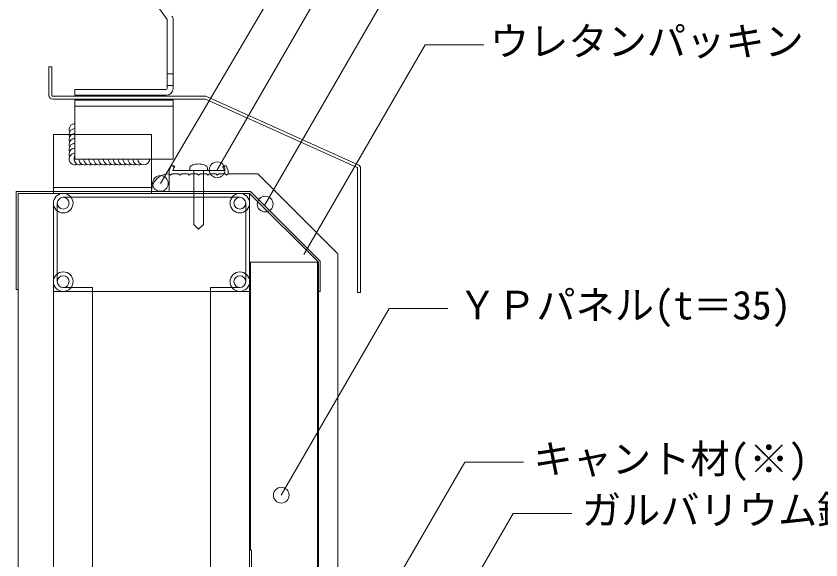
# Model space of a CAD drawing. Units: millimetres, scale not verified. Extents: x -1380 to 1380, y -955 to 955.
# Drawn here: x -583.1 to -173, y -25.5 to 251.8 of the extents above; entities that cross this region are included whole.
import ezdxf
from ezdxf.enums import TextEntityAlignment as Align

# ---------------------------------------------------------------- set-up
doc = ezdxf.new("R2010")
doc.units = ezdxf.units.MM
doc.header["$LTSCALE"] = 3
for name, color, linetype, lineweight in [('0-3_BOUSUI', 1, 'Continuous', 18), ('0-4_MOJI', 7, 'Continuous', 18), ('0-5_KANAMONO_SCREW', 4, 'Continuous', 18), ('0-6_dannnetu', 6, 'Continuous', 18), ('0-7_KANAMONO', 5, 'Continuous', 18), ('0-9_doubuti', 5, 'Continuous', 18), ('0-A_bo-do', 3, 'Continuous', 18), ('0-C_zatu', 6, 'Continuous', 18)]:
    doc.layers.add(name, color=color, linetype=linetype, lineweight=lineweight)
doc.styles.add('ＭＳ ゴシック', font='')
doc.styles.get('ＭＳ ゴシック').set_extended_font_data('MS Gothic')

msp = doc.modelspace()

# ---------------------------------------------------------------- linework, layer by layer
at = {"layer": '0-3_BOUSUI'}
msp.add_line((-505.073, 162.375), (-505.073, 171.375), dxfattribs=at)
msp.add_lwpolyline([(899.735, -75.625), (-375.331, -75.625), (-419.073, -31.883), (-419.073, 130.517), (-459.931, 171.375), (-475.073, 171.375)], dxfattribs=at)
msp.add_arc((-505.073, 162.375), 9, 90, 180, dxfattribs=at)
at = {"layer": '0-4_MOJI'}
for points in [[(-380.389, 335.126), (-410.389, 335.126), (-509.548, 166.427)], [(-382.649, 291.139), (-412.649, 291.139), (-480.636, 173.383)], [(-363.666, 264.173), (-393.666, 264.173), (-456.545, 155.262)], [(-344.682, 237.206), (-374.682, 237.206), (-436.498, 130.138)], [(-363.018, 102.681), (-393.018, 102.681), (-447.987, 7.472)], [(-324.49, 24.251), (-354.49, 24.251), (-409.459, -70.958)], [(-299.851, -1.868), (-329.851, -1.868), (-397.837, -119.625)]]:
    msp.add_lwpolyline(points, dxfattribs=at)
for centre in [(-480.636, 173.383), (-509.548, 166.427), (-456.165, 155.92), (-456.165, 155.92), (-447.987, 7.472), (-447.987, 7.472)]:
    msp.add_circle(centre, 4, dxfattribs=at)
at = {"layer": '0-5_KANAMONO_SCREW'}
for p, q in [((-491.612, 176.254), (-490.855, 176.344)), ((-490.855, 176.344), (-490.073, 176.375)), ((-490.073, 176.375), (-489.292, 176.344)), ((-489.292, 176.344), (-488.534, 176.254)), ((-494.573, 174.375), (-494.505, 174.722)), ((-494.573, 174.375), (-494.573, 173.075)), ((-485.573, 173.075), (-494.573, 173.075)), ((-494.505, 174.722), (-494.302, 175.059)), ((-494.302, 175.059), (-493.97, 175.375)), ((-493.97, 175.375), (-493.52, 175.661)), ((-493.52, 175.661), (-492.966, 175.907)), ((-492.966, 175.907), (-492.323, 176.107)), ((-492.573, 173.075), (-492.573, 145.575)), ((-492.323, 176.107), (-491.612, 176.254)), ((-488.534, 176.254), (-487.823, 176.107)), ((-487.823, 176.107), (-487.181, 175.907)), ((-487.573, 173.075), (-487.573, 145.575)), ((-487.181, 175.907), (-486.626, 175.661)), ((-486.626, 175.661), (-486.176, 175.375)), ((-486.176, 175.375), (-485.844, 175.059)), ((-485.844, 175.059), (-485.641, 174.722)), ((-485.641, 174.722), (-485.573, 174.375)), ((-485.573, 174.375), (-485.573, 173.075)), ((-490.073, 143.075), (-492.573, 145.575)), ((-490.073, 143.075), (-487.573, 145.575))]:
    msp.add_line(p, q, dxfattribs=at)
at = {"layer": '0-6_dannnetu'}
for p, q in [((-464.073, -20.625), (-464.073, 126.375)), ((-463.723, -20.625), (-463.723, 126.375)), ((-429.573, -85.625), (-429.573, 126.375)), ((-429.073, -85.625), (-429.073, 126.375))]:
    msp.add_line(p, q, dxfattribs=at)
msp.add_lwpolyline([(-429.073, 126.375), (-464.073, 126.375), (-464.073, 161.375)], close=True, dxfattribs=at)
at = {"layer": '0-7_KANAMONO'}
msp.add_line((-499.573, 170.575), (-500.323, 171.375), dxfattribs=at)
for points in [[(-504.323, 170.575), (-505.073, 171.375), (-505.073, 173.075), (-504.073, 175.375), (-502.677, 175.375)], [(-477.469, 175.375), (-476.073, 175.375), (-475.073, 173.075), (-475.073, 171.375), (-475.823, 170.575), (-476.573, 171.375), (-479.823, 171.375), (-480.573, 170.575), (-481.323, 171.375), (-484.573, 171.375), (-485.323, 170.575), (-486.073, 171.375), (-489.323, 171.375), (-490.073, 170.575), (-490.823, 171.375), (-494.073, 171.375), (-494.823, 170.575), (-495.573, 171.375), (-498.823, 171.375), (-499.573, 170.575), (-500.323, 171.375), (-503.573, 171.375), (-504.323, 170.575)], [(-502.402, 174.956), (-503.219, 173.075), (-476.927, 173.075), (-477.744, 174.956)]]:
    msp.add_lwpolyline(points, dxfattribs=at)
for points in [[(-429.073, 111.375), (-429.073, 126.375), (-464.073, 161.375), (-582.073, 161.375), (-582.073, 112.375), (-583.073, 112.375), (-583.073, 162.375), (-463.659, 162.375), (-428.073, 126.789), (-428.073, 111.375)], [(-364.073, -120.625), (-464.073, -120.625), (-464.073, -20.625), (-463.073, -20.625), (-463.073, -119.625), (-364.073, -119.625)]]:
    msp.add_lwpolyline(points, close=True, dxfattribs=at)
for centre in [(-502.677, 175.075), (-477.469, 175.075)]:
    msp.add_circle(centre, 0.3, dxfattribs=at)
at = {"layer": '0-9_doubuti'}
for p, q in [((-559.073, 161.375), (-469.073, 161.375)), ((-564.073, 116.375), (-564.073, 156.375)), ((-562.073, 156.375), (-562.073, 116.375)), ((-469.073, 159.375), (-559.073, 159.375)), ((-466.073, 116.375), (-466.073, 156.375)), ((-464.073, 156.375), (-464.073, 116.375)), ((-464.073, 127.675), (-464.073, -235.625)), ((-564.073, 115.975), (-564.073, -571.02)), ((-564.073, 111.375), (-464.073, 111.375)), ((-544.073, 111.375), (-559.073, 111.375)), ((-544.073, 111.375), (-544.073, -235.625)), ((-484.073, 111.375), (-484.073, -235.625))]:
    msp.add_line(p, q, dxfattribs=at)
for points in [[(-559.073, 113.375), (-544.073, 113.375), (-544.073, 111.375)], [(-469.073, 111.375), (-484.073, 111.375), (-484.073, 113.375), (-469.073, 113.375)]]:
    msp.add_lwpolyline(points, dxfattribs=at)
for centre, radius in [((-559.073, 156.375), 5), ((-469.073, 156.375), 5), ((-559.073, 156.375), 3), ((-469.073, 156.375), 3), ((-559.073, 116.375), 5), ((-559.073, 116.375), 3), ((-469.073, 116.375), 5), ((-469.073, 116.375), 3)]:
    msp.add_circle(centre, radius, dxfattribs=at)
at = {"layer": '0-A_bo-do'}
for p in [(-582.073, -581.412), (-564.073, 161.375)]:
    msp.add_line(p, (-582.073, 161.375), dxfattribs=at)
at = {"layer": '0-C_zatu'}
for p, q in [((-506.165, 250.051), (-528.33, 281.393)), ((-506.073, 249.763), (-506.073, 214.875)), ((-503.073, 249.763), (-503.073, 214.875)), ((-564.873, 225.875), (-566.373, 225.875)), ((-566.373, 211.375), (-566.373, 225.875)), ((-564.873, 211.375), (-564.873, 225.875)), ((-503.073, 222.375), (-506.073, 222.375)), ((-506.573, 214.375), (-553.073, 214.375)), ((-553.073, 214.375), (-553.073, 211.375)), ((-506.073, 216.375), (-503.073, 216.375)), ((-486.373, 210.875), (-564.373, 210.875)), ((-486.645, 209.375), (-564.373, 209.375)), ((-506.573, 211.375), (-553.073, 211.375)), ((-486.645, 209.375), (-409.368, 174.64)), ((-486.373, 210.875), (-408.754, 176.009)), ((-553.073, 208.875), (-503.073, 208.875)), ((-553.073, 205.875), (-553.073, 208.875)), ((-553.073, 205.875), (-553.073, 178.875)), ((-503.073, 205.875), (-553.073, 205.875)), ((-503.073, 208.875), (-503.073, 205.875)), ((-503.073, 205.875), (-503.073, 178.875)), ((-553.073, 191.375), (-564.073, 191.375)), ((-564.073, 191.375), (-564.073, 161.375)), ((-514.073, 191.375), (-553.073, 191.375)), ((-514.073, 191.375), (-514.073, 178.875)), ((-503.073, 178.875), (-553.073, 178.875)), ((-514.073, 161.375), (-514.073, 178.875)), ((-409.073, 174.184), (-409.073, 110.875)), ((-407.573, 174.184), (-407.573, 110.875)), ((-564.073, 164.375), (-514.073, 164.375)), ((-564.073, 161.375), (-514.073, 161.375)), ((-409.073, 110.875), (-407.573, 110.875))]:
    msp.add_line(p, q, dxfattribs=at)
for centre, radius, start, end in [((-506.573, 249.763), 3.5, 0, 35.26847), ((-506.573, 249.763), 0.5, 0, 35.26847), ((-506.573, 214.875), 3.5, 270, 0), ((-506.573, 214.875), 0.5, 270, 0), ((-564.373, 211.375), 2, 180, 270), ((-564.373, 211.375), 0.5, 180, 270), ((-553.073, 193.875), 3, 90, 204.62431), ((-553.073, 191.375), 3, 90, 204.62431), ((-553.073, 188.875), 3, 90, 204.62431), ((-553.073, 186.375), 3, 90, 204.62431), ((-553.073, 183.875), 3, 90, 204.62431), ((-553.073, 181.375), 3, 90, 204.62431), ((-553.073, 178.875), 3, 90, 294.62431), ((-550.573, 178.875), 3, 146.44269, 294.62431), ((-548.073, 178.875), 3, 180, 294.62431), ((-545.573, 178.875), 3, 180, 294.62431), ((-543.073, 178.875), 3, 180, 294.62431), ((-540.573, 178.875), 3, 180, 294.62431), ((-538.073, 178.875), 3, 180, 294.62431), ((-535.573, 178.875), 3, 180, 294.62431), ((-533.073, 178.875), 3, 180, 294.62431), ((-530.573, 178.875), 3, 180, 294.62431), ((-528.073, 178.875), 3, 180, 294.62431), ((-525.573, 178.875), 3, 180, 294.62431), ((-523.073, 178.875), 3, 180, 294.62431), ((-520.573, 178.875), 3, 180, 294.62431), ((-518.073, 178.875), 3, 180, 0), ((-409.573, 174.184), 0.5, 0, 65.79668), ((-409.573, 174.184), 2, 0, 65.81045)]:
    msp.add_arc(centre, radius, start, end, dxfattribs=at)

# ---------------------------------------------------------------- texts
at = {"layer": '0-4_MOJI', "style": 'ＭＳ ゴシック'}
for s, p in [('ウレタンパッキン', (-341.682, 227.206)), ('ＹＰパネル(t＝35)', (-358.018, 92.681)), ('キャント材(※)', (-319.49, 14.251)), ('ガルバリウム鋼板素地(t=0.5以上)', (-294.851, -11.868))]:
    msp.add_text(s, height=14.66, dxfattribs=at).set_placement(p, align=Align.BOTTOM_LEFT)

doc.saveas('drawing.dxf')
